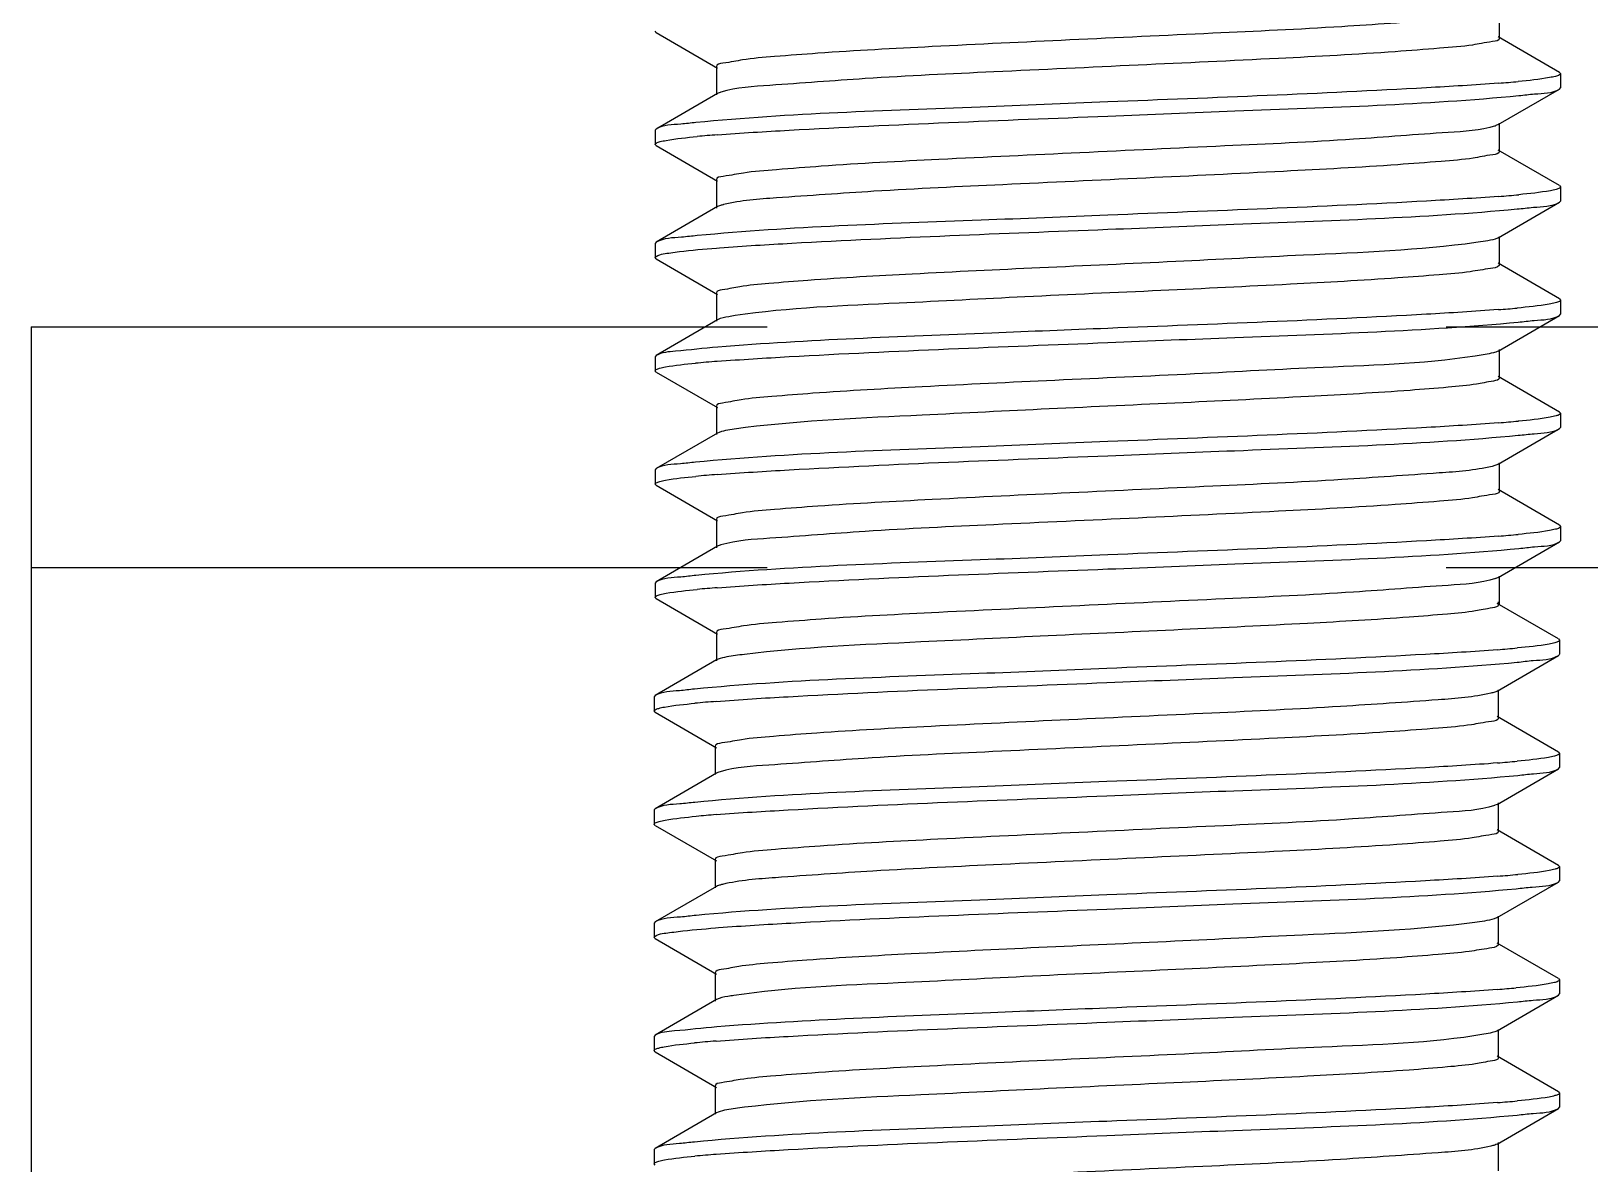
# Model space of a CAD drawing. Extents: x -1396510 to 1250330, y -1892470 to 1623980.
# Drawn here: x -1156684.4 to -1156553.3, y -61522 to -61426.7 of the extents above; entities that cross this region are included whole.
import ezdxf

# ---------------------------------------------------------------- set-up
doc = ezdxf.new("R2010")
doc.units = 0
doc.header["$LTSCALE"] = 1000
doc.header["$MEASUREMENT"] = 0

msp = doc.modelspace()

# ---------------------------------------------------------------- linework, layer by layer
at = {"linetype": 'Continuous'}
for p, q in [((-1156560.95, -61427.33), (-1156560.95, -61424.95)), ((-1156631.86, -61426.84), (-1156631.95, -61426.73)), ((-1156631.86, -61426.84), (-1156626.7, -61429.83)), ((-1156555.89, -61430.2), (-1156561.06, -61427.21)), ((-1156626.8, -61429.71), (-1156626.8, -61432.09)), ((-1156555.89, -61430.2), (-1156555.8, -61430.3)), ((-1156555.8, -61430.3), (-1156555.8, -61431.49)), ((-1156561.06, -61434.59), (-1156555.89, -61431.6)), ((-1156555.89, -61431.6), (-1156555.8, -61431.49)), ((-1156626.7, -61431.97), (-1156631.86, -61434.96)), ((-1156631.86, -61434.96), (-1156631.95, -61435.06)), ((-1156631.95, -61435.06), (-1156631.95, -61436.25)), ((-1156561.06, -61434.59), (-1156561.24, -61434.67)), ((-1156560.95, -61436.85), (-1156560.95, -61434.47)), ((-1156631.86, -61436.35), (-1156631.95, -61436.25)), ((-1156631.86, -61436.35), (-1156626.7, -61439.35)), ((-1156555.89, -61439.72), (-1156561.06, -61436.73)), ((-1156626.8, -61439.23), (-1156626.8, -61441.61)), ((-1156555.89, -61439.72), (-1156555.8, -61439.82)), ((-1156555.8, -61439.82), (-1156555.8, -61441.01)), ((-1156626.7, -61441.48), (-1156631.86, -61444.48)), ((-1156561.06, -61444.11), (-1156555.89, -61441.11)), ((-1156555.89, -61441.11), (-1156555.8, -61441.01)), ((-1156631.86, -61444.48), (-1156631.95, -61444.58)), ((-1156631.95, -61444.58), (-1156631.95, -61445.77)), ((-1156560.95, -61446.37), (-1156560.95, -61443.99)), ((-1156631.86, -61445.87), (-1156631.95, -61445.77)), ((-1156631.86, -61445.87), (-1156626.7, -61448.87)), ((-1156626.8, -61444.97), (-1156626.53, -61444.95)), ((-1156555.89, -61449.24), (-1156561.06, -61446.24)), ((-1156626.8, -61448.74), (-1156626.8, -61451.12)), ((-1156555.89, -61449.24), (-1156555.8, -61449.34)), ((-1156555.8, -61449.34), (-1156555.8, -61450.53)), ((-1156626.7, -61451), (-1156631.86, -61454)), ((-1156561.06, -61453.63), (-1156555.89, -61450.63)), ((-1156555.89, -61450.63), (-1156555.8, -61450.53)), ((-1156684.42, -61451.6), (-1156622.54, -61451.6)), ((-1156684.42, -61451.6), (-1156684.42, -61531.44)), ((-1156565.43, -61451.6), (-1156503.55, -61451.6)), ((-1156631.86, -61454), (-1156631.95, -61454.1)), ((-1156560.95, -61455.88), (-1156560.95, -61453.5)), ((-1156631.95, -61454.1), (-1156631.95, -61455.29)), ((-1156631.86, -61455.39), (-1156631.95, -61455.29)), ((-1156631.86, -61455.39), (-1156626.7, -61458.38)), ((-1156555.89, -61458.76), (-1156561.06, -61455.76)), ((-1156626.8, -61458.26), (-1156626.8, -61460.64)), ((-1156555.89, -61458.76), (-1156555.8, -61458.86)), ((-1156555.8, -61458.86), (-1156555.8, -61460.05)), ((-1156626.7, -61460.52), (-1156631.86, -61463.51)), ((-1156626.55, -61460.46), (-1156626.7, -61460.52)), ((-1156561.06, -61463.14), (-1156555.89, -61460.15)), ((-1156555.89, -61460.15), (-1156555.8, -61460.05)), ((-1156560.95, -61465.4), (-1156560.95, -61463.02)), ((-1156631.86, -61463.51), (-1156631.95, -61463.62)), ((-1156631.95, -61463.62), (-1156631.95, -61464.81)), ((-1156631.86, -61464.91), (-1156631.95, -61464.81)), ((-1156631.86, -61464.91), (-1156626.7, -61467.9)), ((-1156555.89, -61468.27), (-1156561.06, -61465.28)), ((-1156626.8, -61467.78), (-1156626.8, -61470.16)), ((-1156555.89, -61468.27), (-1156555.8, -61468.38)), ((-1156555.8, -61468.38), (-1156555.8, -61469.57)), ((-1156561.06, -61472.66), (-1156555.89, -61469.67)), ((-1156555.89, -61469.67), (-1156555.8, -61469.57)), ((-1156626.7, -61470.04), (-1156631.86, -61473.03)), ((-1156684.42, -61471.82), (-1156622.54, -61471.82)), ((-1156565.43, -61471.82), (-1156503.55, -61471.82)), ((-1156631.86, -61473.03), (-1156631.95, -61473.14)), ((-1156631.95, -61473.14), (-1156631.95, -61474.33)), ((-1156561.06, -61472.66), (-1156561.24, -61472.75)), ((-1156560.95, -61474.92), (-1156560.95, -61472.54)), ((-1156631.86, -61474.43), (-1156631.95, -61474.33)), ((-1156631.86, -61474.43), (-1156626.7, -61477.42)), ((-1156555.98, -61477.83), (-1156561.14, -61474.84)), ((-1156561.04, -61474.96), (-1156561.04, -61474.7)), ((-1156626.8, -61477.3), (-1156626.8, -61479.68)), ((-1156555.98, -61477.83), (-1156555.89, -61477.93)), ((-1156555.89, -61477.93), (-1156555.89, -61479.12)), ((-1156626.79, -61479.6), (-1156631.95, -61482.59)), ((-1156626.64, -61479.53), (-1156626.79, -61479.6)), ((-1156561.14, -61482.22), (-1156555.98, -61479.23)), ((-1156555.98, -61479.23), (-1156555.89, -61479.13)), ((-1156631.95, -61482.59), (-1156632.04, -61482.69)), ((-1156632.04, -61482.69), (-1156632.04, -61483.88)), ((-1156561.04, -61484.48), (-1156561.04, -61482.1)), ((-1156631.95, -61483.99), (-1156632.04, -61483.88)), ((-1156631.95, -61483.99), (-1156626.79, -61486.98)), ((-1156555.98, -61487.35), (-1156561.14, -61484.36)), ((-1156626.89, -61486.86), (-1156626.89, -61489.24)), ((-1156555.98, -61487.35), (-1156555.89, -61487.45)), ((-1156555.89, -61487.45), (-1156555.89, -61488.64)), ((-1156626.79, -61489.12), (-1156631.95, -61492.11)), ((-1156561.14, -61491.74), (-1156555.98, -61488.75)), ((-1156555.98, -61488.75), (-1156555.89, -61488.64)), ((-1156561.14, -61491.74), (-1156561.33, -61491.82)), ((-1156561.04, -61494), (-1156561.04, -61491.62)), ((-1156631.95, -61492.11), (-1156632.04, -61492.21)), ((-1156632.04, -61492.21), (-1156632.04, -61493.4)), ((-1156631.95, -61493.51), (-1156632.04, -61493.4)), ((-1156631.95, -61493.51), (-1156626.79, -61496.5)), ((-1156555.98, -61496.87), (-1156561.14, -61493.88)), ((-1156626.89, -61496.38), (-1156626.89, -61498.76)), ((-1156555.98, -61496.87), (-1156555.89, -61496.97)), ((-1156555.89, -61496.97), (-1156555.89, -61498.16)), ((-1156626.79, -61498.64), (-1156631.95, -61501.63)), ((-1156561.14, -61501.26), (-1156555.98, -61498.27)), ((-1156555.98, -61498.27), (-1156555.89, -61498.16)), ((-1156561.04, -61503.52), (-1156561.04, -61501.14)), ((-1156631.95, -61501.63), (-1156632.04, -61501.73)), ((-1156632.04, -61501.73), (-1156632.04, -61502.92)), ((-1156626.88, -61502.13), (-1156626.61, -61502.1)), ((-1156631.95, -61503.03), (-1156632.04, -61502.92)), ((-1156631.95, -61503.03), (-1156626.79, -61506.02)), ((-1156555.98, -61506.39), (-1156561.14, -61503.4)), ((-1156626.89, -61505.9), (-1156626.89, -61508.28)), ((-1156555.98, -61506.39), (-1156555.89, -61506.49)), ((-1156555.89, -61506.49), (-1156555.89, -61507.68)), ((-1156561.14, -61510.78), (-1156555.98, -61507.79)), ((-1156555.98, -61507.79), (-1156555.89, -61507.68)), ((-1156626.79, -61508.16), (-1156631.95, -61511.15)), ((-1156631.95, -61511.15), (-1156632.04, -61511.25)), ((-1156632.04, -61511.25), (-1156632.04, -61512.44)), ((-1156561.04, -61513.04), (-1156561.04, -61510.66)), ((-1156631.95, -61512.55), (-1156632.04, -61512.44)), ((-1156631.95, -61512.55), (-1156626.79, -61515.54)), ((-1156555.98, -61515.91), (-1156561.14, -61512.92)), ((-1156626.89, -61515.42), (-1156626.89, -61517.8)), ((-1156555.98, -61515.91), (-1156555.89, -61516.01)), ((-1156555.89, -61516.01), (-1156555.89, -61517.2)), ((-1156626.79, -61517.68), (-1156631.95, -61520.67)), ((-1156626.64, -61517.61), (-1156626.79, -61517.68)), ((-1156561.14, -61520.3), (-1156555.98, -61517.31)), ((-1156555.98, -61517.31), (-1156555.89, -61517.2)), ((-1156631.95, -61520.67), (-1156632.04, -61520.77)), ((-1156632.04, -61520.77), (-1156632.04, -61521.96)), ((-1156561.04, -61522.56), (-1156561.04, -61520.18)), ((-1156631.95, -61522.07), (-1156632.04, -61521.96))]:
    msp.add_line(p, q, dxfattribs=at)
for centre, radius, start, end in [((-1156569.43, -61323.2), 108.23, 274.4571, 275.3372), ((-1156618.36, -61542.85), 107.73, 94.4567, 95.35), ((-1156561.96, -61432.59), 2.2, 287.9093, 289.044), ((-1156569.31, -61334.15), 106.8, 274.4562, 275.3759), ((-1156625, -61446.28), 5.11, 103.4604, 104.3304), ((-1156569.63, -61339.89), 110.59, 274.4593, 275.2731), ((-1156618.64, -61558.62), 104.44, 94.4466, 95.4488), ((-1156569.41, -61352), 107.98, 274.4571, 275.3429), ((-1156618.57, -61568.9), 105.21, 94.4523, 95.4224), ((-1156569.43, -61361.28), 108.23, 274.4571, 275.3372), ((-1156618.36, -61580.93), 107.73, 94.4567, 95.35), ((-1156561.96, -61470.67), 2.2, 287.9093, 289.044), ((-1156569.5, -61371.08), 107.98, 274.4571, 275.3429), ((-1156618.66, -61587.98), 105.21, 94.4523, 95.4224), ((-1156569.52, -61380.35), 108.23, 274.4571, 275.3372), ((-1156562.05, -61489.74), 2.2, 287.9093, 289.044), ((-1156618.45, -61600.01), 107.73, 94.4567, 95.35), ((-1156625.09, -61503.44), 5.11, 103.4604, 104.3304), ((-1156569.4, -61391.3), 106.8, 274.4562, 275.3759), ((-1156569.72, -61397.04), 110.59, 274.4593, 275.2731), ((-1156618.73, -61615.77), 104.44, 94.4466, 95.4488), ((-1156569.5, -61409.16), 107.98, 274.4571, 275.3429), ((-1156618.66, -61626.06), 105.21, 94.4523, 95.4224)]:
    msp.add_arc(centre, radius, start, end, dxfattribs=at)
for points, knots in [([(-1156561.57, -61425.24), (-1156563.02, -61425.59), (-1156567.27, -61425.88), (-1156575.08, -61426.45), (-1156585.44, -61426.93), (-1156596.93, -61427.46), (-1156607.98, -61427.99), (-1156616.32, -61428.43), (-1156621.54, -61428.84), (-1156624.37, -61429.06), (-1156625.71, -61429.37), (-1156626.8, -61429.5), (-1156626.8, -61429.71)], [0, 0, 0, 0, 0.068576, 0.194029, 0.359725, 0.543506, 0.720761, 0.867753, 0.923531, 0.964877, 0.99049, 1, 1, 1, 1]), ([(-1156560.95, -61427.33), (-1156560.95, -61427.54), (-1156562.07, -61427.67), (-1156563.44, -61427.98), (-1156566.35, -61428.2), (-1156571.69, -61428.62), (-1156580.21, -61429.07), (-1156591.44, -61429.59), (-1156603.03, -61430.14), (-1156613.38, -61430.61), (-1156620.99, -61431.22), (-1156625.09, -61431.46), (-1156626.41, -61431.85)], [0, 0, 0, 0, 0.009703, 0.035887, 0.07813, 0.135078, 0.284815, 0.464601, 0.649729, 0.81476, 0.937049, 1, 1, 1, 1]), ([(-1156555.8, -61430.3), (-1156555.8, -61430.35), (-1156555.98, -61430.46), (-1156556.13, -61430.5), (-1156556.24, -61430.53)], [0, 0, 0, 0, 0.314295, 1, 1, 1, 1]), ([(-1156561.02, -61431.1), (-1156563.04, -61431.26), (-1156573.98, -61431.92), (-1156584.94, -61432.33), (-1156593.88, -61432.68)], [0, 0, 0, 0, 0.184553, 1, 1, 1, 1]), ([(-1156556.24, -61430.53), (-1156556.4, -61430.57), (-1156557.44, -61430.78), (-1156558.49, -61430.88), (-1156559.36, -61430.96)], [0, 0, 0, 0, 0.163341, 1, 1, 1, 1]), ([(-1156559.31, -61432.15), (-1156558.87, -61432.1), (-1156557.74, -61431.95), (-1156556.51, -61431.96), (-1156555.89, -61431.6)], [0, 0, 0, 0, 0.379133, 1, 1, 1, 1]), ([(-1156593.88, -61432.68), (-1156597.45, -61432.82), (-1156609, -61433.32), (-1156620.57, -61433.65), (-1156628.52, -61434.41)], [0, 0, 0, 0, 0.309586, 1, 1, 1, 1]), ([(-1156626.41, -61431.85), (-1156626.46, -61431.87), (-1156626.56, -61431.9), (-1156626.66, -61431.94), (-1156626.7, -61431.97)], [0, 0, 0, 0, 0.569522, 1, 1, 1, 1]), ([(-1156593.88, -61433.87), (-1156590.31, -61433.73), (-1156578.79, -61433.24), (-1156567.24, -61432.9), (-1156559.31, -61432.15)], [0, 0, 0, 0, 0.309073, 1, 1, 1, 1]), ([(-1156628.52, -61434.41), (-1156628.94, -61434.45), (-1156630.05, -61434.61), (-1156631.26, -61434.6), (-1156631.86, -61434.96)], [0, 0, 0, 0, 0.378727, 1, 1, 1, 1]), ([(-1156626.73, -61435.45), (-1156624.72, -61435.29), (-1156613.77, -61434.63), (-1156602.81, -61434.23), (-1156593.88, -61433.87)], [0, 0, 0, 0, 0.184541, 1, 1, 1, 1]), ([(-1156631.53, -61436.02), (-1156631.37, -61435.98), (-1156630.33, -61435.77), (-1156629.29, -61435.67), (-1156628.41, -61435.59)], [0, 0, 0, 0, 0.16229, 1, 1, 1, 1]), ([(-1156561.29, -61434.68), (-1156562.56, -61435.09), (-1156566.61, -61435.31), (-1156574.15, -61435.94), (-1156584.49, -61436.4), (-1156596.12, -61436.95), (-1156607.41, -61437.48), (-1156615.98, -61437.92), (-1156621.36, -61438.35), (-1156624.29, -61438.57), (-1156625.67, -61438.88), (-1156626.8, -61439.01), (-1156626.8, -61439.23)], [0, 0, 0, 0, 0.061098, 0.182334, 0.347135, 0.532706, 0.713328, 0.863975, 0.921317, 0.963856, 0.990226, 1, 1, 1, 1]), ([(-1156631.95, -61436.25), (-1156631.95, -61436.2), (-1156631.78, -61436.09), (-1156631.64, -61436.05), (-1156631.53, -61436.02)], [0, 0, 0, 0, 0.315177, 1, 1, 1, 1]), ([(-1156560.95, -61436.85), (-1156560.95, -61437.05), (-1156562.05, -61437.18), (-1156563.38, -61437.49), (-1156566.22, -61437.71), (-1156571.44, -61438.12), (-1156579.78, -61438.56), (-1156590.83, -61439.09), (-1156602.32, -61439.62), (-1156612.68, -61440.1), (-1156620.49, -61440.67), (-1156624.73, -61440.96), (-1156626.19, -61441.31)], [0, 0, 0, 0, 0.009517, 0.035128, 0.076492, 0.132277, 0.279305, 0.456588, 0.640385, 0.806077, 0.931494, 1, 1, 1, 1]), ([(-1156561.01, -61440.62), (-1156563.03, -61440.78), (-1156573.98, -61441.44), (-1156584.94, -61441.84), (-1156593.88, -61442.2)], [0, 0, 0, 0, 0.184509, 1, 1, 1, 1]), ([(-1156556.18, -61440.03), (-1156556.34, -61440.08), (-1156557.37, -61440.29), (-1156558.42, -61440.39), (-1156559.31, -61440.48)], [0, 0, 0, 0, 0.159053, 1, 1, 1, 1]), ([(-1156555.8, -61439.82), (-1156555.8, -61439.87), (-1156555.95, -61439.97), (-1156556.08, -61440.01), (-1156556.18, -61440.03)], [0, 0, 0, 0, 0.319254, 1, 1, 1, 1]), ([(-1156593.88, -61442.2), (-1156597.43, -61442.34), (-1156608.95, -61442.83), (-1156620.48, -61443.17), (-1156628.41, -61443.92)], [0, 0, 0, 0, 0.308784, 1, 1, 1, 1]), ([(-1156626.26, -61441.33), (-1156626.35, -61441.35), (-1156626.5, -61441.4), (-1156626.64, -61441.45), (-1156626.7, -61441.48)], [0, 0, 0, 0, 0.585672, 1, 1, 1, 1]), ([(-1156593.88, -61443.39), (-1156590.34, -61443.25), (-1156578.87, -61442.76), (-1156567.38, -61442.42), (-1156559.46, -61441.68)], [0, 0, 0, 0, 0.307895, 1, 1, 1, 1]), ([(-1156559.46, -61441.68), (-1156559.01, -61441.64), (-1156557.83, -61441.47), (-1156556.54, -61441.49), (-1156555.89, -61441.11)], [0, 0, 0, 0, 0.380051, 1, 1, 1, 1]), ([(-1156626.53, -61444.95), (-1156624.51, -61444.79), (-1156613.63, -61444.14), (-1156602.74, -61443.74), (-1156593.88, -61443.39)], [0, 0, 0, 0, 0.186017, 1, 1, 1, 1]), ([(-1156628.41, -61443.92), (-1156628.85, -61443.96), (-1156629.99, -61444.12), (-1156631.24, -61444.11), (-1156631.86, -61444.48)], [0, 0, 0, 0, 0.379378, 1, 1, 1, 1]), ([(-1156562.94, -61444.51), (-1156567.73, -61445.16), (-1156576.17, -61445.48), (-1156588.39, -61446.13), (-1156599.37, -61446.61), (-1156609.66, -61447.11), (-1156617.32, -61447.53), (-1156622.06, -61447.92), (-1156624.61, -61448.14), (-1156625.83, -61448.42), (-1156626.8, -61448.56), (-1156626.8, -61448.74)], [0, 0, 0, 0, 0.226556, 0.394464, 0.573122, 0.741029, 0.877994, 0.929534, 0.967621, 0.99116, 1, 1, 1, 1]), ([(-1156561.06, -61444.11), (-1156561.13, -61444.15), (-1156561.75, -61444.36), (-1156562.39, -61444.44), (-1156562.94, -61444.51)], [0, 0, 0, 0, 0.140461, 1, 1, 1, 1]), ([(-1156631.95, -61445.77), (-1156631.95, -61445.73), (-1156631.51, -61445.41), (-1156631.06, -61445.43), (-1156630.64, -61445.37)], [0, 0, 0, 0, 0.092798, 1, 1, 1, 1]), ([(-1156630.64, -61445.37), (-1156630.4, -61445.33), (-1156629.12, -61445.16), (-1156627.84, -61445.05), (-1156626.8, -61444.97)], [0, 0, 0, 0, 0.190958, 1, 1, 1, 1]), ([(-1156560.98, -61446.42), (-1156561.14, -61446.62), (-1156562.06, -61446.72), (-1156563.67, -61447.03), (-1156566.32, -61447.24), (-1156571.33, -61447.63), (-1156579.15, -61448.05), (-1156589.6, -61448.56), (-1156600.57, -61449.03), (-1156612.5, -61449.69), (-1156620.67, -61449.97), (-1156625.23, -61450.65)], [0, 0, 0, 0, 0.011937, 0.038615, 0.07957, 0.133598, 0.274096, 0.443272, 0.620779, 0.785256, 1, 1, 1, 1]), ([(-1156560.95, -61446.37), (-1156560.95, -61446.37), (-1156560.96, -61446.4), (-1156560.97, -61446.41), (-1156560.98, -61446.42)], [0, 0, 0, 0, 0.463467, 1, 1, 1, 1]), ([(-1156561.03, -61450.14), (-1156563.05, -61450.3), (-1156573.99, -61450.96), (-1156584.95, -61451.36), (-1156593.88, -61451.72)], [0, 0, 0, 0, 0.184619, 1, 1, 1, 1]), ([(-1156556.25, -61449.57), (-1156556.42, -61449.62), (-1156557.48, -61449.82), (-1156558.56, -61449.93), (-1156559.46, -61450.01)], [0, 0, 0, 0, 0.163149, 1, 1, 1, 1]), ([(-1156555.8, -61449.34), (-1156555.8, -61449.39), (-1156555.98, -61449.51), (-1156556.13, -61449.54), (-1156556.25, -61449.57)], [0, 0, 0, 0, 0.312916, 1, 1, 1, 1]), ([(-1156625.23, -61450.65), (-1156625.41, -61450.68), (-1156625.9, -61450.77), (-1156626.41, -61450.84), (-1156626.7, -61451)], [0, 0, 0, 0, 0.353551, 1, 1, 1, 1]), ([(-1156593.88, -61452.91), (-1156590.32, -61452.77), (-1156578.81, -61452.28), (-1156567.28, -61451.94), (-1156559.36, -61451.19)], [0, 0, 0, 0, 0.308711, 1, 1, 1, 1]), ([(-1156559.36, -61451.19), (-1156558.91, -61451.15), (-1156557.77, -61450.99), (-1156556.52, -61451), (-1156555.89, -61450.63)], [0, 0, 0, 0, 0.379419, 1, 1, 1, 1]), ([(-1156593.88, -61451.72), (-1156597.13, -61451.85), (-1156608.07, -61452.3), (-1156619.02, -61452.69), (-1156626.68, -61453.29)], [0, 0, 0, 0, 0.297814, 1, 1, 1, 1]), ([(-1156626.68, -61453.29), (-1156627.87, -61453.39), (-1156629.56, -61453.62), (-1156631.39, -61453.72), (-1156631.86, -61454)], [0, 0, 0, 0, 0.683777, 1, 1, 1, 1]), ([(-1156562.16, -61453.92), (-1156566.65, -61454.69), (-1156574.85, -61454.9), (-1156586.9, -61455.59), (-1156598.15, -61456.07), (-1156608.82, -61456.59), (-1156616.82, -61457.02), (-1156621.8, -61457.42), (-1156624.49, -61457.64), (-1156625.77, -61457.93), (-1156626.8, -61458.07), (-1156626.8, -61458.26)], [0, 0, 0, 0, 0.210773, 0.377666, 0.558838, 0.731273, 0.873076, 0.926648, 0.966309, 0.990838, 1, 1, 1, 1]), ([(-1156626.74, -61454.49), (-1156624.72, -61454.33), (-1156613.77, -61453.67), (-1156602.81, -61453.27), (-1156593.88, -61452.91)], [0, 0, 0, 0, 0.184504, 1, 1, 1, 1]), ([(-1156561.06, -61453.63), (-1156561.18, -61453.7), (-1156561.55, -61453.8), (-1156561.92, -61453.88), (-1156562.16, -61453.92)], [0, 0, 0, 0, 0.374139, 1, 1, 1, 1]), ([(-1156631.95, -61455.29), (-1156631.95, -61455.24), (-1156631.8, -61455.14), (-1156631.67, -61455.1), (-1156631.57, -61455.07)], [0, 0, 0, 0, 0.319044, 1, 1, 1, 1]), ([(-1156631.57, -61455.07), (-1156631.41, -61455.03), (-1156630.41, -61454.82), (-1156629.4, -61454.73), (-1156628.56, -61454.64)], [0, 0, 0, 0, 0.160861, 1, 1, 1, 1]), ([(-1156560.95, -61455.88), (-1156560.95, -61456.07), (-1156561.9, -61456.21), (-1156563.08, -61456.48), (-1156565.57, -61456.7), (-1156570.19, -61457.08), (-1156577.68, -61457.49), (-1156587.77, -61457.99), (-1156598.62, -61458.47), (-1156610.89, -61459.1), (-1156619.43, -61459.46), (-1156624.36, -61460.06)], [0, 0, 0, 0, 0.008683, 0.031763, 0.069103, 0.119686, 0.254361, 0.420111, 0.597552, 0.765912, 1, 1, 1, 1]), ([(-1156556.19, -61459.08), (-1156556.35, -61459.12), (-1156557.4, -61459.34), (-1156558.46, -61459.44), (-1156559.36, -61459.52)], [0, 0, 0, 0, 0.159502, 1, 1, 1, 1]), ([(-1156555.8, -61458.86), (-1156555.8, -61458.91), (-1156555.96, -61459.01), (-1156556.09, -61459.05), (-1156556.19, -61459.08)], [0, 0, 0, 0, 0.318137, 1, 1, 1, 1]), ([(-1156624.36, -61460.06), (-1156624.61, -61460.09), (-1156625.34, -61460.19), (-1156626.09, -61460.29), (-1156626.55, -61460.46)], [0, 0, 0, 0, 0.341642, 1, 1, 1, 1]), ([(-1156561.02, -61459.66), (-1156563.04, -61459.82), (-1156573.98, -61460.48), (-1156584.94, -61460.88), (-1156593.88, -61461.24)], [0, 0, 0, 0, 0.184538, 1, 1, 1, 1]), ([(-1156559.36, -61460.71), (-1156558.92, -61460.67), (-1156557.77, -61460.51), (-1156556.52, -61460.52), (-1156555.89, -61460.15)], [0, 0, 0, 0, 0.379512, 1, 1, 1, 1]), ([(-1156593.88, -61461.24), (-1156597.46, -61461.38), (-1156609.02, -61461.88), (-1156620.61, -61462.21), (-1156628.56, -61462.97)], [0, 0, 0, 0, 0.309919, 1, 1, 1, 1]), ([(-1156593.88, -61462.43), (-1156590.32, -61462.29), (-1156578.82, -61461.8), (-1156567.29, -61461.46), (-1156559.36, -61460.71)], [0, 0, 0, 0, 0.308641, 1, 1, 1, 1]), ([(-1156628.56, -61462.97), (-1156628.98, -61463.01), (-1156630.07, -61463.17), (-1156631.26, -61463.17), (-1156631.86, -61463.51)], [0, 0, 0, 0, 0.378482, 1, 1, 1, 1]), ([(-1156626.74, -61464.01), (-1156624.72, -61463.85), (-1156613.78, -61463.19), (-1156602.81, -61462.78), (-1156593.88, -61462.43)], [0, 0, 0, 0, 0.184493, 1, 1, 1, 1]), ([(-1156561.06, -61463.14), (-1156561.12, -61463.18), (-1156561.29, -61463.25), (-1156561.46, -61463.29), (-1156561.57, -61463.32)], [0, 0, 0, 0, 0.406881, 1, 1, 1, 1]), ([(-1156631.56, -61464.59), (-1156631.41, -61464.55), (-1156630.4, -61464.34), (-1156629.37, -61464.24), (-1156628.52, -61464.16)], [0, 0, 0, 0, 0.160696, 1, 1, 1, 1]), ([(-1156561.57, -61463.32), (-1156563.02, -61463.67), (-1156567.27, -61463.96), (-1156575.08, -61464.53), (-1156585.44, -61465.01), (-1156596.93, -61465.54), (-1156607.98, -61466.07), (-1156616.32, -61466.51), (-1156621.54, -61466.92), (-1156624.37, -61467.14), (-1156625.71, -61467.45), (-1156626.8, -61467.58), (-1156626.8, -61467.78)], [0, 0, 0, 0, 0.068576, 0.194029, 0.359725, 0.543506, 0.720761, 0.867753, 0.923531, 0.964877, 0.99049, 1, 1, 1, 1]), ([(-1156631.95, -61464.81), (-1156631.95, -61464.76), (-1156631.8, -61464.66), (-1156631.66, -61464.62), (-1156631.56, -61464.59)], [0, 0, 0, 0, 0.318595, 1, 1, 1, 1]), ([(-1156560.95, -61465.4), (-1156560.95, -61465.62), (-1156562.07, -61465.74), (-1156563.44, -61466.06), (-1156566.35, -61466.28), (-1156571.69, -61466.7), (-1156580.21, -61467.14), (-1156591.44, -61467.67), (-1156603.03, -61468.21), (-1156613.38, -61468.68), (-1156620.99, -61469.3), (-1156625.09, -61469.54), (-1156626.41, -61469.93)], [0, 0, 0, 0, 0.009703, 0.035887, 0.07813, 0.135078, 0.284815, 0.464601, 0.649729, 0.81476, 0.937049, 1, 1, 1, 1]), ([(-1156555.8, -61468.38), (-1156555.8, -61468.43), (-1156555.98, -61468.54), (-1156556.13, -61468.58), (-1156556.24, -61468.61)], [0, 0, 0, 0, 0.314295, 1, 1, 1, 1]), ([(-1156561.02, -61469.18), (-1156563.04, -61469.34), (-1156573.98, -61470), (-1156584.94, -61470.4), (-1156593.88, -61470.76)], [0, 0, 0, 0, 0.184553, 1, 1, 1, 1]), ([(-1156556.24, -61468.61), (-1156556.4, -61468.65), (-1156557.44, -61468.86), (-1156558.49, -61468.96), (-1156559.36, -61469.04)], [0, 0, 0, 0, 0.163341, 1, 1, 1, 1]), ([(-1156559.31, -61470.22), (-1156558.87, -61470.18), (-1156557.74, -61470.02), (-1156556.51, -61470.03), (-1156555.89, -61469.67)], [0, 0, 0, 0, 0.379133, 1, 1, 1, 1]), ([(-1156593.88, -61470.76), (-1156597.45, -61470.9), (-1156609, -61471.39), (-1156620.57, -61471.73), (-1156628.52, -61472.49)], [0, 0, 0, 0, 0.309586, 1, 1, 1, 1]), ([(-1156626.41, -61469.93), (-1156626.46, -61469.95), (-1156626.56, -61469.98), (-1156626.66, -61470.02), (-1156626.7, -61470.04)], [0, 0, 0, 0, 0.569522, 1, 1, 1, 1]), ([(-1156593.88, -61471.95), (-1156590.31, -61471.81), (-1156578.79, -61471.31), (-1156567.24, -61470.98), (-1156559.31, -61470.22)], [0, 0, 0, 0, 0.309073, 1, 1, 1, 1]), ([(-1156626.73, -61473.53), (-1156624.72, -61473.37), (-1156613.77, -61472.7), (-1156602.81, -61472.3), (-1156593.88, -61471.95)], [0, 0, 0, 0, 0.184541, 1, 1, 1, 1]), ([(-1156628.52, -61472.49), (-1156628.94, -61472.53), (-1156630.05, -61472.69), (-1156631.26, -61472.68), (-1156631.86, -61473.03)], [0, 0, 0, 0, 0.378727, 1, 1, 1, 1]), ([(-1156631.53, -61474.1), (-1156631.37, -61474.06), (-1156630.33, -61473.85), (-1156629.29, -61473.75), (-1156628.41, -61473.67)], [0, 0, 0, 0, 0.16229, 1, 1, 1, 1]), ([(-1156561.29, -61472.76), (-1156562.56, -61473.17), (-1156566.61, -61473.38), (-1156574.15, -61474.02), (-1156584.49, -61474.48), (-1156596.12, -61475.03), (-1156607.41, -61475.56), (-1156615.98, -61476), (-1156621.36, -61476.42), (-1156624.29, -61476.65), (-1156625.67, -61476.96), (-1156626.8, -61477.09), (-1156626.8, -61477.3)], [0, 0, 0, 0, 0.061098, 0.182334, 0.347135, 0.532706, 0.713328, 0.863975, 0.921317, 0.963856, 0.990226, 1, 1, 1, 1]), ([(-1156631.95, -61474.33), (-1156631.95, -61474.28), (-1156631.78, -61474.17), (-1156631.64, -61474.13), (-1156631.53, -61474.1)], [0, 0, 0, 0, 0.315177, 1, 1, 1, 1]), ([(-1156561.04, -61474.96), (-1156561.04, -61475.14), (-1156561.98, -61475.29), (-1156563.17, -61475.55), (-1156565.65, -61475.77), (-1156570.28, -61476.15), (-1156577.76, -61476.57), (-1156587.86, -61477.07), (-1156598.7, -61477.55), (-1156610.98, -61478.17), (-1156619.52, -61478.53), (-1156624.44, -61479.13)], [0, 0, 0, 0, 0.008683, 0.031763, 0.069103, 0.119686, 0.254361, 0.420111, 0.597552, 0.765912, 1, 1, 1, 1]), ([(-1156561.11, -61478.74), (-1156563.12, -61478.9), (-1156574.07, -61479.56), (-1156585.03, -61479.96), (-1156593.96, -61480.31)], [0, 0, 0, 0, 0.184538, 1, 1, 1, 1]), ([(-1156556.28, -61478.15), (-1156556.44, -61478.2), (-1156557.49, -61478.41), (-1156558.55, -61478.51), (-1156559.44, -61478.59)], [0, 0, 0, 0, 0.159502, 1, 1, 1, 1]), ([(-1156555.89, -61477.93), (-1156555.89, -61477.98), (-1156556.04, -61478.09), (-1156556.18, -61478.12), (-1156556.28, -61478.15)], [0, 0, 0, 0, 0.318137, 1, 1, 1, 1]), ([(-1156624.44, -61479.13), (-1156624.7, -61479.16), (-1156625.43, -61479.27), (-1156626.18, -61479.36), (-1156626.64, -61479.53)], [0, 0, 0, 0, 0.341642, 1, 1, 1, 1]), ([(-1156593.96, -61481.5), (-1156590.41, -61481.36), (-1156578.91, -61480.87), (-1156567.38, -61480.53), (-1156559.45, -61479.79)], [0, 0, 0, 0, 0.308641, 1, 1, 1, 1]), ([(-1156559.45, -61479.79), (-1156559.01, -61479.74), (-1156557.86, -61479.58), (-1156556.61, -61479.59), (-1156555.98, -61479.23)], [0, 0, 0, 0, 0.379512, 1, 1, 1, 1]), ([(-1156593.96, -61480.31), (-1156597.55, -61480.46), (-1156609.11, -61480.95), (-1156620.69, -61481.28), (-1156628.64, -61482.05)], [0, 0, 0, 0, 0.309919, 1, 1, 1, 1]), ([(-1156626.83, -61483.08), (-1156624.81, -61482.92), (-1156613.86, -61482.26), (-1156602.9, -61481.86), (-1156593.96, -61481.5)], [0, 0, 0, 0, 0.184493, 1, 1, 1, 1]), ([(-1156628.64, -61482.05), (-1156629.06, -61482.09), (-1156630.16, -61482.24), (-1156631.35, -61482.24), (-1156631.95, -61482.59)], [0, 0, 0, 0, 0.378482, 1, 1, 1, 1]), ([(-1156561.66, -61482.39), (-1156563.11, -61482.74), (-1156567.36, -61483.04), (-1156575.17, -61483.6), (-1156585.53, -61484.09), (-1156597.02, -61484.62), (-1156608.06, -61485.14), (-1156616.41, -61485.58), (-1156621.62, -61485.99), (-1156624.46, -61486.22), (-1156625.8, -61486.52), (-1156626.89, -61486.65), (-1156626.89, -61486.86)], [0, 0, 0, 0, 0.068576, 0.194029, 0.359725, 0.543506, 0.720761, 0.867753, 0.923531, 0.964877, 0.99049, 1, 1, 1, 1]), ([(-1156561.14, -61482.22), (-1156561.21, -61482.26), (-1156561.38, -61482.32), (-1156561.55, -61482.37), (-1156561.66, -61482.39)], [0, 0, 0, 0, 0.406881, 1, 1, 1, 1]), ([(-1156632.04, -61483.88), (-1156632.04, -61483.84), (-1156631.88, -61483.73), (-1156631.75, -61483.7), (-1156631.65, -61483.67)], [0, 0, 0, 0, 0.318595, 1, 1, 1, 1]), ([(-1156631.65, -61483.67), (-1156631.49, -61483.62), (-1156630.49, -61483.42), (-1156629.46, -61483.32), (-1156628.6, -61483.24)], [0, 0, 0, 0, 0.160696, 1, 1, 1, 1]), ([(-1156561.04, -61484.48), (-1156561.04, -61484.69), (-1156562.16, -61484.82), (-1156563.53, -61485.13), (-1156566.44, -61485.36), (-1156571.78, -61485.77), (-1156580.29, -61486.22), (-1156591.52, -61486.75), (-1156603.12, -61487.29), (-1156613.46, -61487.76), (-1156621.08, -61488.37), (-1156625.17, -61488.61), (-1156626.49, -61489)], [0, 0, 0, 0, 0.009703, 0.035887, 0.07813, 0.135078, 0.284815, 0.464601, 0.649729, 0.81476, 0.937049, 1, 1, 1, 1]), ([(-1156556.32, -61487.68), (-1156556.49, -61487.73), (-1156557.52, -61487.93), (-1156558.57, -61488.03), (-1156559.45, -61488.11)], [0, 0, 0, 0, 0.163341, 1, 1, 1, 1]), ([(-1156555.89, -61487.45), (-1156555.89, -61487.51), (-1156556.07, -61487.62), (-1156556.21, -61487.65), (-1156556.32, -61487.68)], [0, 0, 0, 0, 0.314295, 1, 1, 1, 1]), ([(-1156626.49, -61489), (-1156626.55, -61489.02), (-1156626.65, -61489.05), (-1156626.75, -61489.1), (-1156626.79, -61489.12)], [0, 0, 0, 0, 0.569522, 1, 1, 1, 1]), ([(-1156561.11, -61488.26), (-1156563.13, -61488.42), (-1156574.07, -61489.08), (-1156585.03, -61489.48), (-1156593.96, -61489.83)], [0, 0, 0, 0, 0.184553, 1, 1, 1, 1]), ([(-1156593.96, -61491.02), (-1156590.4, -61490.88), (-1156578.88, -61490.39), (-1156567.33, -61490.05), (-1156559.39, -61489.3)], [0, 0, 0, 0, 0.309073, 1, 1, 1, 1]), ([(-1156559.39, -61489.3), (-1156558.96, -61489.26), (-1156557.83, -61489.1), (-1156556.6, -61489.11), (-1156555.98, -61488.75)], [0, 0, 0, 0, 0.379133, 1, 1, 1, 1]), ([(-1156593.96, -61489.83), (-1156597.54, -61489.98), (-1156609.09, -61490.47), (-1156620.66, -61490.8), (-1156628.6, -61491.57)], [0, 0, 0, 0, 0.309586, 1, 1, 1, 1]), ([(-1156628.6, -61491.57), (-1156629.03, -61491.61), (-1156630.14, -61491.76), (-1156631.34, -61491.76), (-1156631.95, -61492.11)], [0, 0, 0, 0, 0.378727, 1, 1, 1, 1]), ([(-1156561.37, -61491.83), (-1156562.65, -61492.25), (-1156566.69, -61492.46), (-1156574.24, -61493.09), (-1156584.58, -61493.55), (-1156596.21, -61494.1), (-1156607.5, -61494.63), (-1156616.07, -61495.08), (-1156621.44, -61495.5), (-1156624.38, -61495.72), (-1156625.76, -61496.04), (-1156626.89, -61496.16), (-1156626.89, -61496.38)], [0, 0, 0, 0, 0.061098, 0.182334, 0.347135, 0.532706, 0.713328, 0.863975, 0.921317, 0.963856, 0.990226, 1, 1, 1, 1]), ([(-1156626.82, -61492.6), (-1156624.81, -61492.44), (-1156613.86, -61491.78), (-1156602.9, -61491.38), (-1156593.96, -61491.02)], [0, 0, 0, 0, 0.184541, 1, 1, 1, 1]), ([(-1156632.04, -61493.4), (-1156632.04, -61493.35), (-1156631.87, -61493.24), (-1156631.73, -61493.21), (-1156631.62, -61493.18)], [0, 0, 0, 0, 0.315177, 1, 1, 1, 1]), ([(-1156631.62, -61493.18), (-1156631.45, -61493.13), (-1156630.42, -61492.93), (-1156629.37, -61492.83), (-1156628.5, -61492.74)], [0, 0, 0, 0, 0.16229, 1, 1, 1, 1]), ([(-1156561.04, -61494), (-1156561.04, -61494.21), (-1156562.13, -61494.34), (-1156563.47, -61494.64), (-1156566.31, -61494.87), (-1156571.52, -61495.28), (-1156579.87, -61495.72), (-1156590.92, -61496.24), (-1156602.41, -61496.77), (-1156612.76, -61497.26), (-1156620.57, -61497.82), (-1156624.82, -61498.12), (-1156626.28, -61498.47)], [0, 0, 0, 0, 0.009517, 0.035128, 0.076492, 0.132277, 0.279305, 0.456588, 0.640385, 0.806077, 0.931494, 1, 1, 1, 1]), ([(-1156556.27, -61497.19), (-1156556.43, -61497.23), (-1156557.46, -61497.45), (-1156558.51, -61497.55), (-1156559.39, -61497.63)], [0, 0, 0, 0, 0.159053, 1, 1, 1, 1]), ([(-1156555.89, -61496.97), (-1156555.89, -61497.02), (-1156556.04, -61497.13), (-1156556.17, -61497.16), (-1156556.27, -61497.19)], [0, 0, 0, 0, 0.319254, 1, 1, 1, 1]), ([(-1156626.35, -61498.48), (-1156626.44, -61498.51), (-1156626.59, -61498.55), (-1156626.73, -61498.61), (-1156626.78, -61498.64)], [0, 0, 0, 0, 0.585672, 1, 1, 1, 1]), ([(-1156561.1, -61497.78), (-1156563.12, -61497.93), (-1156574.07, -61498.6), (-1156585.03, -61499), (-1156593.96, -61499.35)], [0, 0, 0, 0, 0.184509, 1, 1, 1, 1]), ([(-1156559.55, -61498.83), (-1156559.1, -61498.79), (-1156557.92, -61498.63), (-1156556.62, -61498.64), (-1156555.98, -61498.27)], [0, 0, 0, 0, 0.380051, 1, 1, 1, 1]), ([(-1156593.96, -61499.35), (-1156597.52, -61499.49), (-1156609.03, -61499.99), (-1156620.57, -61500.33), (-1156628.5, -61501.07)], [0, 0, 0, 0, 0.308784, 1, 1, 1, 1]), ([(-1156593.96, -61500.54), (-1156590.43, -61500.4), (-1156578.96, -61499.92), (-1156567.47, -61499.57), (-1156559.55, -61498.83)], [0, 0, 0, 0, 0.307895, 1, 1, 1, 1]), ([(-1156628.5, -61501.07), (-1156628.94, -61501.12), (-1156630.08, -61501.28), (-1156631.32, -61501.27), (-1156631.95, -61501.63)], [0, 0, 0, 0, 0.379378, 1, 1, 1, 1]), ([(-1156626.61, -61502.1), (-1156624.59, -61501.95), (-1156613.72, -61501.3), (-1156602.83, -61500.9), (-1156593.96, -61500.54)], [0, 0, 0, 0, 0.186017, 1, 1, 1, 1]), ([(-1156561.14, -61501.26), (-1156561.22, -61501.3), (-1156561.83, -61501.52), (-1156562.48, -61501.59), (-1156563.02, -61501.67)], [0, 0, 0, 0, 0.140461, 1, 1, 1, 1]), ([(-1156632.04, -61502.92), (-1156632.04, -61502.88), (-1156631.6, -61502.56), (-1156631.15, -61502.59), (-1156630.73, -61502.52)], [0, 0, 0, 0, 0.092798, 1, 1, 1, 1]), ([(-1156630.73, -61502.52), (-1156630.49, -61502.49), (-1156629.21, -61502.32), (-1156627.92, -61502.21), (-1156626.88, -61502.13)], [0, 0, 0, 0, 0.190958, 1, 1, 1, 1]), ([(-1156563.02, -61501.67), (-1156567.82, -61502.31), (-1156576.26, -61502.64), (-1156588.47, -61503.28), (-1156599.46, -61503.76), (-1156609.75, -61504.27), (-1156617.41, -61504.69), (-1156622.15, -61505.07), (-1156624.7, -61505.3), (-1156625.92, -61505.57), (-1156626.89, -61505.71), (-1156626.89, -61505.9)], [0, 0, 0, 0, 0.226556, 0.394464, 0.573122, 0.741029, 0.877994, 0.929534, 0.967621, 0.99116, 1, 1, 1, 1]), ([(-1156561.06, -61503.58), (-1156561.23, -61503.77), (-1156562.15, -61503.88), (-1156563.76, -61504.18), (-1156566.4, -61504.39), (-1156571.42, -61504.79), (-1156579.24, -61505.2), (-1156589.69, -61505.71), (-1156600.66, -61506.19), (-1156612.59, -61506.84), (-1156620.76, -61507.12), (-1156625.32, -61507.81)], [0, 0, 0, 0, 0.011937, 0.038615, 0.07957, 0.133598, 0.274096, 0.443272, 0.620779, 0.785256, 1, 1, 1, 1]), ([(-1156561.04, -61503.52), (-1156561.04, -61503.53), (-1156561.04, -61503.55), (-1156561.06, -61503.57), (-1156561.06, -61503.58)], [0, 0, 0, 0, 0.463467, 1, 1, 1, 1]), ([(-1156555.89, -61506.49), (-1156555.89, -61506.55), (-1156556.07, -61506.66), (-1156556.22, -61506.7), (-1156556.33, -61506.73)], [0, 0, 0, 0, 0.312916, 1, 1, 1, 1]), ([(-1156625.32, -61507.81), (-1156625.49, -61507.83), (-1156625.98, -61507.92), (-1156626.5, -61508), (-1156626.78, -61508.16)], [0, 0, 0, 0, 0.353551, 1, 1, 1, 1]), ([(-1156561.12, -61507.3), (-1156563.13, -61507.46), (-1156574.08, -61508.12), (-1156585.03, -61508.52), (-1156593.96, -61508.87)], [0, 0, 0, 0, 0.184619, 1, 1, 1, 1]), ([(-1156556.33, -61506.73), (-1156556.51, -61506.77), (-1156557.57, -61506.98), (-1156558.65, -61507.08), (-1156559.55, -61507.16)], [0, 0, 0, 0, 0.163149, 1, 1, 1, 1]), ([(-1156559.44, -61508.34), (-1156559, -61508.3), (-1156557.86, -61508.14), (-1156556.61, -61508.15), (-1156555.98, -61507.79)], [0, 0, 0, 0, 0.379419, 1, 1, 1, 1]), ([(-1156593.96, -61508.87), (-1156597.22, -61509), (-1156608.16, -61509.45), (-1156619.11, -61509.85), (-1156626.77, -61510.45)], [0, 0, 0, 0, 0.297814, 1, 1, 1, 1]), ([(-1156593.96, -61510.06), (-1156590.41, -61509.92), (-1156578.9, -61509.43), (-1156567.37, -61509.09), (-1156559.44, -61508.34)], [0, 0, 0, 0, 0.308711, 1, 1, 1, 1]), ([(-1156626.77, -61510.45), (-1156627.96, -61510.54), (-1156629.65, -61510.77), (-1156631.47, -61510.87), (-1156631.95, -61511.15)], [0, 0, 0, 0, 0.683777, 1, 1, 1, 1]), ([(-1156626.82, -61511.64), (-1156624.81, -61511.48), (-1156613.86, -61510.82), (-1156602.9, -61510.42), (-1156593.96, -61510.06)], [0, 0, 0, 0, 0.184504, 1, 1, 1, 1]), ([(-1156562.25, -61511.07), (-1156566.74, -61511.84), (-1156574.94, -61512.05), (-1156586.99, -61512.74), (-1156598.24, -61513.22), (-1156608.91, -61513.74), (-1156616.91, -61514.17), (-1156621.89, -61514.57), (-1156624.58, -61514.8), (-1156625.86, -61515.08), (-1156626.89, -61515.22), (-1156626.89, -61515.42)], [0, 0, 0, 0, 0.210773, 0.377666, 0.558838, 0.731273, 0.873076, 0.926648, 0.966309, 0.990838, 1, 1, 1, 1]), ([(-1156561.14, -61510.78), (-1156561.27, -61510.85), (-1156561.64, -61510.95), (-1156562.01, -61511.03), (-1156562.25, -61511.07)], [0, 0, 0, 0, 0.374139, 1, 1, 1, 1]), ([(-1156632.04, -61512.44), (-1156632.04, -61512.39), (-1156631.89, -61512.29), (-1156631.75, -61512.25), (-1156631.65, -61512.23)], [0, 0, 0, 0, 0.319044, 1, 1, 1, 1]), ([(-1156631.65, -61512.23), (-1156631.5, -61512.18), (-1156630.5, -61511.98), (-1156629.49, -61511.88), (-1156628.64, -61511.8)], [0, 0, 0, 0, 0.160861, 1, 1, 1, 1]), ([(-1156561.04, -61513.04), (-1156561.04, -61513.22), (-1156561.98, -61513.36), (-1156563.17, -61513.63), (-1156565.65, -61513.85), (-1156570.28, -61514.23), (-1156577.76, -61514.65), (-1156587.86, -61515.14), (-1156598.7, -61515.62), (-1156610.98, -61516.25), (-1156619.52, -61516.61), (-1156624.44, -61517.21)], [0, 0, 0, 0, 0.008683, 0.031763, 0.069103, 0.119686, 0.254361, 0.420111, 0.597552, 0.765912, 1, 1, 1, 1]), ([(-1156561.11, -61516.82), (-1156563.12, -61516.97), (-1156574.07, -61517.64), (-1156585.03, -61518.04), (-1156593.96, -61518.39)], [0, 0, 0, 0, 0.184538, 1, 1, 1, 1]), ([(-1156556.28, -61516.23), (-1156556.44, -61516.28), (-1156557.49, -61516.49), (-1156558.55, -61516.59), (-1156559.44, -61516.67)], [0, 0, 0, 0, 0.159502, 1, 1, 1, 1]), ([(-1156555.89, -61516.01), (-1156555.89, -61516.06), (-1156556.04, -61516.17), (-1156556.18, -61516.2), (-1156556.28, -61516.23)], [0, 0, 0, 0, 0.318137, 1, 1, 1, 1]), ([(-1156624.44, -61517.21), (-1156624.7, -61517.24), (-1156625.43, -61517.34), (-1156626.18, -61517.44), (-1156626.64, -61517.61)], [0, 0, 0, 0, 0.341642, 1, 1, 1, 1]), ([(-1156593.96, -61519.58), (-1156590.41, -61519.44), (-1156578.91, -61518.95), (-1156567.38, -61518.61), (-1156559.45, -61517.86)], [0, 0, 0, 0, 0.308641, 1, 1, 1, 1]), ([(-1156559.45, -61517.86), (-1156559.01, -61517.82), (-1156557.86, -61517.66), (-1156556.61, -61517.67), (-1156555.98, -61517.31)], [0, 0, 0, 0, 0.379512, 1, 1, 1, 1]), ([(-1156593.96, -61518.39), (-1156597.55, -61518.53), (-1156609.11, -61519.03), (-1156620.69, -61519.36), (-1156628.64, -61520.13)], [0, 0, 0, 0, 0.309919, 1, 1, 1, 1]), ([(-1156626.83, -61521.16), (-1156624.81, -61521), (-1156613.86, -61520.34), (-1156602.9, -61519.94), (-1156593.96, -61519.58)], [0, 0, 0, 0, 0.184493, 1, 1, 1, 1]), ([(-1156628.64, -61520.13), (-1156629.06, -61520.17), (-1156630.16, -61520.32), (-1156631.35, -61520.32), (-1156631.95, -61520.67)], [0, 0, 0, 0, 0.378482, 1, 1, 1, 1]), ([(-1156561.66, -61520.47), (-1156563.11, -61520.82), (-1156567.36, -61521.12), (-1156575.17, -61521.68), (-1156585.53, -61522.17), (-1156597.02, -61522.7), (-1156608.06, -61523.22), (-1156616.41, -61523.66), (-1156621.62, -61524.07), (-1156624.46, -61524.3), (-1156625.8, -61524.6), (-1156626.89, -61524.73), (-1156626.89, -61524.94)], [0, 0, 0, 0, 0.068576, 0.194029, 0.359725, 0.543506, 0.720761, 0.867753, 0.923531, 0.964877, 0.99049, 1, 1, 1, 1]), ([(-1156561.14, -61520.3), (-1156561.21, -61520.33), (-1156561.38, -61520.4), (-1156561.55, -61520.45), (-1156561.66, -61520.47)], [0, 0, 0, 0, 0.406881, 1, 1, 1, 1]), ([(-1156632.04, -61521.96), (-1156632.04, -61521.91), (-1156631.88, -61521.81), (-1156631.75, -61521.77), (-1156631.65, -61521.74)], [0, 0, 0, 0, 0.318595, 1, 1, 1, 1]), ([(-1156631.65, -61521.74), (-1156631.49, -61521.7), (-1156630.49, -61521.49), (-1156629.46, -61521.4), (-1156628.6, -61521.31)], [0, 0, 0, 0, 0.160696, 1, 1, 1, 1])]:
    msp.add_open_spline(points, degree=3, knots=knots, dxfattribs=at)

doc.saveas('drawing.dxf')
